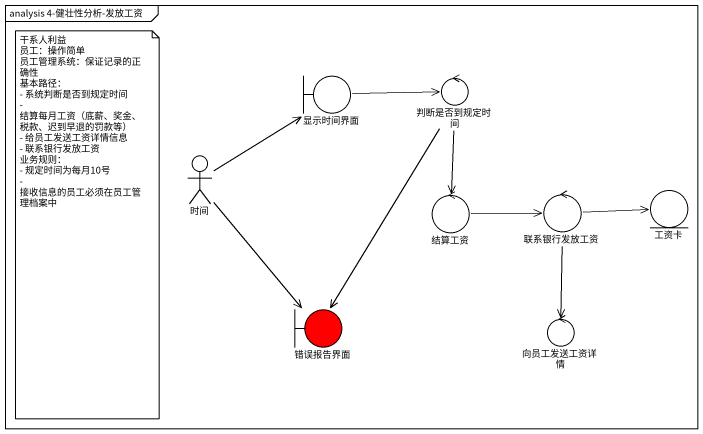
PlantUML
@startuml
mainframe analysis 4-健壮性分析-发放工资
boundary 显示时间界面
control 判断是否到规定时间
actor 时间
control 结算工资
control 联系银行发放工资
entity 工资卡
boundary 错误报告界面 #FF0000
control 向员工发送工资详情
显示时间界面 -right-> 判断是否到规定时间
判断是否到规定时间 --> 结算工资
判断是否到规定时间 --> 错误报告界面
时间 -up-> 显示时间界面
时间 --> 错误报告界面
结算工资 -right-> 联系银行发放工资
联系银行发放工资 -right-> 工资卡
联系银行发放工资 --> 向员工发送工资详情
note as N1
  干系人利益
  员工：操作简单
  员工管理系统：保证记录的正确性
  基本路径：
  - 系统判断是否到规定时间
  - 结算每月工资（底薪、奖金、税款、迟到早退的罚款等）
  - 给员工发送工资详情信息
  - 联系银行发放工资
  业务规则：
  - 规定时间为每月10号
  - 接收信息的员工必须在员工管理档案中
end note
@enduml
